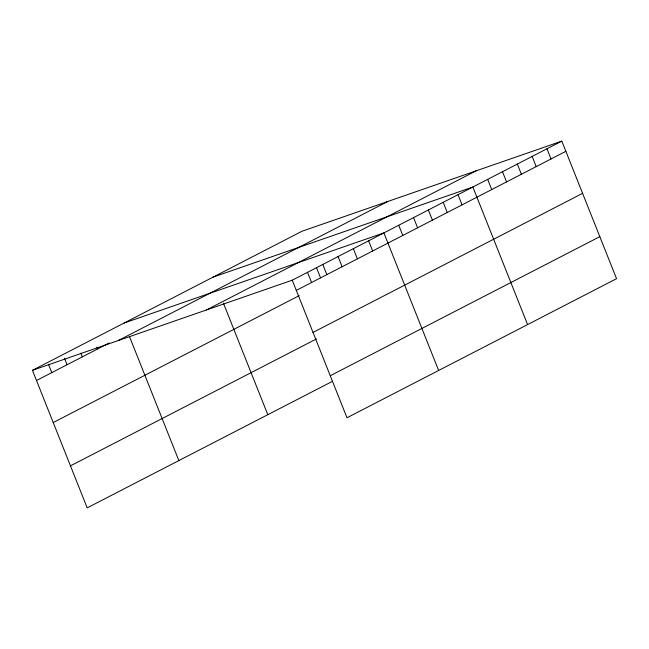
<?xml version="1.0" encoding="UTF-8"?>
<svg xmlns="http://www.w3.org/2000/svg" width="649" height="649" viewBox="0 0 649 649"><rect width="100%" height="100%" fill="white"/><g stroke="black" fill="none" stroke-linecap="round" stroke-linejoin="round"><path stroke-width="0.97" d="M332.337 381.401L87.193 507.875L32.45 370.319L302.012 231.239L561.807 141.125L616.55 278.681L346.988 417.761L292.245 280.198L561.807 141.125M36.506 380.509L109.292 342.956M118.183 340.579L387.745 201.498M206.512 309.938L476.074 170.857M296.301 290.387L565.863 151.314M53.234 422.54L299.254 295.611M313.021 332.426L582.591 193.345M70.465 465.844L316.485 338.916M330.26 375.73L599.822 236.65M213.059 277.131L472.853 187.017L527.596 324.581M124.105 323.032L383.892 232.91L438.635 370.474M32.45 370.319L292.245 280.198M546.977 148.767L551.033 158.964M532.156 156.417L536.212 166.615M517.326 164.067L521.382 174.257M502.504 171.717L506.561 181.907M487.675 179.367L491.731 189.557M458.024 194.668L462.08 204.857M443.202 202.318L447.25 212.507M428.372 209.968L432.429 220.157M413.543 217.618L417.599 227.807M398.721 225.26L402.778 235.457M368.616 240.795L372.672 250.985M353.34 248.672L357.396 258.862M338.064 256.558L342.12 266.747M322.796 264.435L326.845 274.624M316.477 267.583L320.565 277.861M307.521 272.32L311.577 282.51M223.434 303.205L267.802 414.695M129.646 336.961L178.848 460.595M96.871 347.134L97.61 348.984M80.857 353.161L82.334 356.861M64.478 358.256L67.058 364.746M48.464 364.292L51.782 372.623"/></g></svg>
